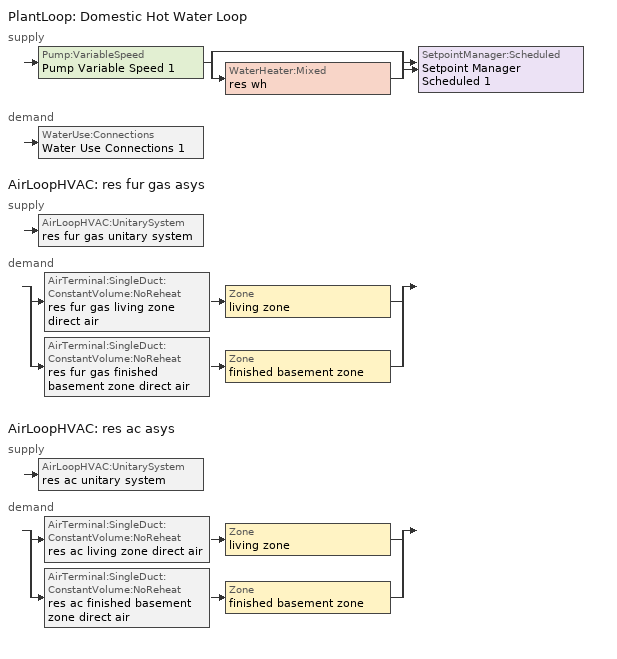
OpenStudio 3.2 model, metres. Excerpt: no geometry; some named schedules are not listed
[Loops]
PlantLoop 'Domestic Hot Water Loop'
 supply: Pump:VariableSpeed 'Pump Variable Speed 1' > split
  | bypass
  | WaterHeater:Mixed 'res wh'
  join > SetpointManager:Scheduled 'Setpoint Manager Scheduled 1'
 demand: WaterUse:Connections 'Water Use Connections 1'
AirLoopHVAC 'res fur gas asys'
 supply: AirLoopHVAC:UnitarySystem 'res fur gas unitary system'
 demand: split
  | AirTerminal:SingleDuct:ConstantVolume:NoReheat 'res fur gas living zone direct air' > Zone 'living zone'
  | AirTerminal:SingleDuct:ConstantVolume:NoReheat 'res fur gas finished basement zone direct air' > Zone 'finished basement zone'
AirLoopHVAC 'res ac asys'
 supply: AirLoopHVAC:UnitarySystem 'res ac unitary system'
 demand: split
  | AirTerminal:SingleDuct:ConstantVolume:NoReheat 'res ac living zone direct air' > Zone 'living zone'
  | AirTerminal:SingleDuct:ConstantVolume:NoReheat 'res ac finished basement zone direct air' > Zone 'finished basement zone'
[Sizing:Zone] Zone Cooling Design Supply Air Temperature Input Method=SupplyAirTemperature; Zone Cooling Design Supply Air Temperature {C}=14; Zone Cooling Design Supply Air Temperature Difference {deltaC}=11.11; Zone Heating Design Supply Air Temperature Input Method=SupplyAirTemperature; Zone Heating Design Supply Air Temperature {C}=40; Zone Heating Design Supply Air Temperature Difference {deltaC}=11.11; Zone Cooling Design Supply Air Humidity Ratio {kg-H2O/kg-air}=0.0085; Zone Heating Design Supply Air Humidity Ratio {kg-H2O/kg-air}=0.008; Cooling Design Air Flow Method=DesignDay; Heating Design Air Flow Method=DesignDay; Account for Dedicated Outdoor Air System=No; Dedicated Outdoor Air System Control Strategy=NeutralSupplyAir; Dedicated Outdoor Air Low Setpoint Temperature for Design {C}=autosize; Dedicated Outdoor Air High Setpoint Temperature for Design {C}=autosize
living zone; garage zone; finished basement zone; res ds res ac asys ret air zone; res ds res fur gas asys ret air zone
[Zone equipment]
living zone: res fur gas living zone direct air, res ac living zone direct air
finished basement zone: res fur gas finished basement zone direct air, res ac finished basement zone direct air
[External:File]
8760.csv: File=8760.csv
[PlantLoop]
Domestic Hot Water Loop: Glycol Concentration=0; Maximum Loop Flow Rate {m3/s}=0.01; Plant Loop Volume {m3}=0.003; Load Distribution Scheme=Optimal
[Sizing:Plant]
Domestic Hot Water Loop: Loop Type=Heating; Design Loop Exit Temperature {C}=51.6667; Loop Design Temperature Difference {deltaC}=5.55556; Sizing Option=NonCoincident; Zone Timesteps in Averaging Window=1; Coincident Sizing Factor Mode=None
[Pump:VariableSpeed]
Pump Variable Speed 1: Rated Flow Rate {m3/s}=0.01; Rated Pump Head {Pa}=1; Rated Power Consumption {W}=0; Motor Efficiency=1; Fraction of Motor Inefficiencies to Fluid Stream=0; Coefficient 1 of the Part Load Performance Curve=0; Coefficient 2 of the Part Load Performance Curve=1; Coefficient 3 of the Part Load Performance Curve=0; Coefficient 4 of the Part Load Performance Curve=0; Pump Control Type=Intermittent; Skin Loss Radiative Fraction=0.5; Design Power Sizing Method=PowerPerFlowPerPressure; Design Electric Power per Unit Flow Rate {W/(m3/s)}=348701.1; Design Shaft Power per Unit Flow Rate per Unit Head {W-s/m3-Pa}=1.28205; Design Minimum Flow Rate Fraction=0
[SetpointManager:Scheduled]
Setpoint Manager Scheduled 1: Control Variable=Temperature; Schedule=dhw temp
[WaterHeater:Mixed]
res wh: Tank Volume {m3}=0.143846; Setpoint Temperature Schedule=WH Setpoint Temp; Deadband Temperature Difference {deltaC}=2; Maximum Temperature Limit {C}=99; Heater Control Type=Cycle; Heater Maximum Capacity {W}=11722.8; Heater Minimum Capacity {W}=0; Heater Fuel Type=NaturalGas; Heater Thermal Efficiency=0.773298; Off Cycle Parasitic Fuel Consumption Rate {W}=0; Off Cycle Parasitic Fuel Type=Electricity; Off Cycle Parasitic Heat Fraction to Tank=0; On Cycle Parasitic Fuel Consumption Rate {W}=0; On Cycle Parasitic Fuel Type=Electricity; On Cycle Parasitic Heat Fraction to Tank=0; Ambient Temperature Indicator=ThermalZone; Ambient Temperature Thermal Zone=finished basement zone; Off Cycle Loss Coefficient to Ambient Temperature {W/K}=4.15693; Off Cycle Loss Fraction to Thermal Zone=0.64; On Cycle Loss Coefficient to Ambient Temperature {W/K}=4.15693; On Cycle Loss Fraction to Thermal Zone=1; Use Side Effectiveness=1; Source Side Effectiveness=1; Use Side Design Flow Rate {m3/s}=autosize; Source Side Design Flow Rate {m3/s}=autosize; Indirect Water Heating Recovery Time {hr}=1.5; Source Side Flow Control Mode=IndirectHeatPrimarySetpoint
[WaterHeater:Sizing]
res wh: Design Mode=PeakDraw; Time Storage Can Meet Peak Draw {hr}=0.538503; Time for Tank Recovery {hr}=0; Nominal Tank Volume for Autosizing Plant Connections {m3}=1
[WaterUse:Connections]
Water Use Connections 1: Drain Water Heat Exchanger Type=None; Drain Water Heat Exchanger Destination=Plant; Water Use Equipment Name 1=res shower; Water Use Equipment Name 2=res sink; Water Use Equipment Name 3=res bath; Water Use Equipment Name 4=res shower dist; Water Use Equipment Name 5=res sink dist; Water Use Equipment Name 6=res bath dist; Water Use Equipment Name 7=res dw; Water Use Equipment Name 8=res cw
[WaterUse:Equipment:Definition]
Name | Peak Flow Rate {m3/s} | Target Temperature Schedule
res shower | 0.0176332 | fixtures temperature schedule
res sink | 0.0157378 | fixtures temperature schedule
res bath | 0.00441644 | fixtures temperature schedule
res shower dist; res sink dist; res bath dist | 0 | fixtures temperature schedule
res dw | 0.00104011 | res dw temperature schedule
res cw | 0.00629939 | res cw temperature schedule
[WaterUse:Equipment] Space=living space
Name | Water Use Equipment Definition | Flow Rate Fraction Schedule
res shower | res shower | showers
res sink | res sink | sinks
res bath | res bath | baths
res shower dist | res shower dist | showers
res sink dist | res sink dist | sinks
res bath dist | res bath dist | baths
res dw | res dw | dishwasher
res cw | res cw | clothes_washer
[OtherEquipment:Definition] Design Level Calculation Method=EquipmentLevel; Fraction Radiant=0; Fraction Lost=0
Name | Design Level {W} | Fraction Latent
res shower | 507081 | 0.487197
res sink | 158036 | 0.312221
res bath | 65146.3 | 0
[EnergyManagementSystem:Sensor]
Name | Output Variable or Output Meter Index Key | Output Variable or Output Meter
res_shower_vol | res shower | Water Use Equipment Hot Water Volume
res_shower_tout | res wh | Water Heater Use Side Outlet Temperature
res_shower_mixsp | fixtures temperature schedule | Schedule Value
res_ceil_fan_sched_val_sensor | res ceil fan schedule | Schedule Value
res_ceil_fan_tin_sensor; res_af_1_tin_s | living zone | Zone Mean Air Temperature
res_nv_pb_s |  | Site Outdoor Air Barometric Pressure
res_af_vw_s |  | Site Wind Speed
res_nv_wt_s |  | Site Outdoor Air Humidity Ratio
res_af_1_tt_s | living zone | Zone Outdoor Air Drybulb Temperature
res_nv_1_nva_s | res nv_1 avail schedule | Schedule Value
res_nv_1_sp_s | res nv_1 temp schedule | Schedule Value
res_ds_res_ac_asys_fan_rtf_s | res ac clg supply fan | Fan Runtime Fraction
res_ds_res_fur_gas_asys_fan_rtf_s | res fur gas htg supply fan | Fan Runtime Fraction
res_ds_res_ac_asys_win_s; res_ds_res_fur_gas_asys_win_s | living zone | Zone Mean Air Humidity Ratio
res_ds_res_ac_asys_ah_mfr_s | Node 28 | System Node Mass Flow Rate
res_ds_res_ac_asys_ah_vfr_s | Node 28 | System Node Current Density Volume Flow Rate
res_ds_res_ac_asys_ah_tt_s | Node 28 | System Node Temperature
res_ds_res_ac_asys_ra_t_s | Node 31 | System Node Temperature
res_ds_res_ac_asys_ah_wt_s | Node 28 | System Node Humidity Ratio
res_ds_res_ac_asys_ra_w_s | Node 31 | System Node Humidity Ratio
res_ds_res_ac_asys_ah_t_s; res_ds_res_fur_gas_asys_ah_t_s | garage zone | Zone Air Temperature
res_ds_res_ac_asys_ah_w_s; res_ds_res_fur_gas_asys_ah_w_s | garage zone | Zone Mean Air Humidity Ratio
res_ds_res_fur_gas_asys_ah_mfr_s | Node 18 | System Node Mass Flow Rate
res_ds_res_fur_gas_asys_ah_vfr_s | Node 18 | System Node Current Density Volume Flow Rate
res_ds_res_fur_gas_asys_ah_tt_s | Node 18 | System Node Temperature
res_ds_res_fur_gas_asys_ra_t_s | Node 21 | System Node Temperature
res_ds_res_fur_gas_asys_ah_wt_s | Node 18 | System Node Humidity Ratio
res_ds_res_fur_gas_asys_ra_w_s | Node 21 | System Node Humidity Ratio
res_infil_1_range_sch_s | res mv_1 range exhaust schedule | Schedule Value
res_infil_1_bath_sch_s | res mv_1 bath exhaust schedule | Schedule Value
res_infil_1_dryer_sch_s | clothes_dryer_exhaust | Schedule Value
res_infil_1_wh_sch_s | Always On Discrete | Schedule Value
[EnergyManagementSystem:Program]
res_shower_sag: If res_shower_vol > 0; Set ShowerTime=SystemTimeStep; Else; Set ShowerTime=0; EndIf; If (res_shower_vol > 0) && (res_shower_mixsp > res_shower_tout); Set ShowerSag=SystemTimeStep; Set ShowerE=res_shower_vol*4141170*(res_shower_mixsp-res_shower_tout); Else; Set ShowerSag=0; Set ShowerE=0; EndIf
res_ceil_fan_schedule_program: If res_ceil_fan_sched_val_sensor == 0; Set res_ceil_fan_sched_override = 0; ElseIf res_ceil_fan_tin_sensor < 24.389; Set res_ceil_fan_sched_override = 0; Else; Set res_ceil_fan_sched_override = 1; EndIf
res_nv_1_program: Set Tdiff = res_af_1_tin_s-res_af_1_tt_s; Set dT = (@Abs Tdiff); Set pt = (@RhFnTdbWPb res_af_1_tt_s res_nv_wt_s res_nv_pb_s); Set NVA = 13831.173440569544; Set Cs = 0.00023703726963500573; Set Cw = 0.00010014662135246548; Set MNV = 2.444359572750902; Set MHR = 0.0115; Set MRH = 0.7; Set temp1 = (res_nv_1_nva_s*NVA); Set SGNV = temp1*((((Cs*dT)+(Cw*(res_af_vw_s^2)))^0.5)/1000); If (res_nv_wt_s<MHR) && (pt<MRH) && (res_af_1_tin_s>res_nv_1_sp_s); Set temp2 = (res_af_1_tin_s-res_nv_1_sp_s); Set NVadj1 = temp2/(res_af_1_tin_s-res_af_1_tt_s); Set NVadj2 = (@Min NVadj1 1); Set NVadj3 = (@Max NVadj2 0); Set NVadj = SGNV*NVadj3; Set res_nv_1_flow_act = (@Min NVadj MNV); Else; Set res_nv_1_flow_act = 0; EndIf
res_ds_res_ac_asys_program: Set res_ds_res_ac_asys_AhMfr = res_ds_res_ac_asys_ah_mfr_s; Set res_ds_res_ac_asys_FanRtf = res_ds_res_ac_asys_fan_rtf_s; Set res_ds_res_ac_asys_AhVfr = res_ds_res_ac_asys_ah_vfr_s; Set res_ds_res_ac_asys_AhTt = res_ds_res_ac_asys_ah_tt_s; Set res_ds_res_ac_asys_AhWt = res_ds_res_ac_asys_ah_wt_s; Set res_ds_res_ac_asys_RaT = res_ds_res_ac_asys_ra_t_s; Set res_ds_res_ac_asys_RaW = res_ds_res_ac_asys_ra_w_s; Set res_ds_res_ac_asys_AhT = res_ds_res_ac_asys_ah_t_s; Set res_ds_res_ac_asys_AhW = res_ds_res_ac_asys_ah_w_s; Run res_ds_res_ac_asys_lk_subrout; Set res_ds_res_ac_asys_SupSLkToLvEq_act = res_ds_res_ac_asys_SupSLkToLv; Set res_ds_res_ac_asys_SupLatLkToLvEq_act = res_ds_res_ac_asys_SupLatLkToLv; Set res_ds_res_ac_asys_SupDCnToLvEq_act = res_ds_res_ac_asys_SupDCnToLv; Set res_ds_res_ac_asys_SupDCnToAhEq_act = res_ds_res_ac_asys_SupDCnToAh; Set res_ds_res_ac_asys_SupSLkToAhEq_act = res_ds_res_ac_asys_SupSLkToAh; Set res_ds_res_ac_asys_SupLatLkToAhEq_act = res_ds_res_ac_asys_SupLatLkToAh; Set res_ds_res_ac_asys_RetSLkEq_act = res_ds_res_ac_asys_RetSLk; Set res_ds_res_ac_asys_RetLatLkEq_act = res_ds_res_ac_asys_RetLatLk; Set res_ds_res_ac_asys_RetDCnToPlEq_act = res_ds_res_ac_asys_RetDCnToPl; Set res_ds_res_ac_asys_RetDCnToAhEquip_act = res_ds_res_ac_asys_RetDCnToAh; Set res_ds_res_ac_asys_AhToLivMix_act = res_ds_res_ac_asys_AhToLiv; Set res_ds_res_ac_asys_LivToAhMix_act = res_ds_res_ac_asys_LivToAh
res_ds_res_fur_gas_asys_program: Set res_ds_res_fur_gas_asys_AhMfr = res_ds_res_fur_gas_asys_ah_mfr_s; Set res_ds_res_fur_gas_asys_FanRtf = res_ds_res_fur_gas_asys_fan_rtf_s; Set res_ds_res_fur_gas_asys_AhVfr = res_ds_res_fur_gas_asys_ah_vfr_s; Set res_ds_res_fur_gas_asys_AhTt = res_ds_res_fur_gas_asys_ah_tt_s; Set res_ds_res_fur_gas_asys_AhWt = res_ds_res_fur_gas_asys_ah_wt_s; Set res_ds_res_fur_gas_asys_RaT = res_ds_res_fur_gas_asys_ra_t_s; Set res_ds_res_fur_gas_asys_RaW = res_ds_res_fur_gas_asys_ra_w_s; Set res_ds_res_fur_gas_asys_AhT = res_ds_res_fur_gas_asys_ah_t_s; Set res_ds_res_fur_gas_asys_AhW = res_ds_res_fur_gas_asys_ah_w_s; Run res_ds_res_fur_gas_asys_lk_subrout; Set res_ds_res_fur_gas_asys_SupSLkToLvEq_act = res_ds_res_fur_gas_asys_SupSLkToLv; Set res_ds_res_fur_gas_asys_SupLatLkToLvEq_act = res_ds_res_fur_gas_asys_SupLatLkToLv; Set res_ds_res_fur_gas_asys_SupDCnToLvEq_act = res_ds_res_fur_gas_asys_SupDCnToLv; Set res_ds_res_fur_gas_asys_SupDCnToAhEq_act = res_ds_res_fur_gas_asys_SupDCnToAh; Set res_ds_res_fur_gas_asys_SupSLkToAhEq_act = res_ds_res_fur_gas_asys_SupSLkToAh; Set res_ds_res_fur_gas_asys_SupLatLkToAhEq_act = res_ds_res_fur_gas_asys_SupLatLkToAh; Set res_ds_res_fur_gas_asys_RetSLkEq_act = res_ds_res_fur_gas_asys_RetSLk; Set res_ds_res_fur_gas_asys_RetLatLkEq_act = res_ds_res_fur_gas_asys_RetLatLk; Set res_ds_res_fur_gas_asys_RetDCnToPlEq_act = res_ds_res_fur_gas_asys_RetDCnToPl; Set res_ds_res_fur_gas_asys_RetDCnToAhEquip_act = res_ds_res_fur_gas_asys_RetDCnToAh; Set res_ds_res_fur_gas_asys_AhToLivMix_act = res_ds_res_fur_gas_asys_AhToLiv; Set res_ds_res_fur_gas_asys_LivToAhMix_act = res_ds_res_fur_gas_asys_LivToAh
[Coil:Heating:Gas]
res fur gas heating coil: Availability Schedule=Always On Discrete; Gas Burner Efficiency=0.78; Nominal Capacity {W}=29307.1; Parasitic Electric Load {W}=76; Parasitic Gas Load {W}=0; Fuel Type=NaturalGas
[Fan:OnOff] Availability Schedule=Always On Discrete; Fan Total Efficiency=0.75; Maximum Flow Rate {m3/s}=autosize; Motor Efficiency=1; Motor In Airstream Fraction=1
Name | Pressure Rise {Pa} | Fan Power Ratio Function of Speed Ratio Curve | Fan Efficiency Ratio Function of Speed Ratio Curve
res fur gas htg supply fan | 794.58 | Fan On Off Power Curve | Fan On Off Efficiency Curve
res ac clg supply fan | 476.748 | res ac fan power curve | res ac fan eff curve
[AirLoopHVAC:UnitarySystem] Control Type=Load; Controlling Zone or Thermostat Location=living zone; Dehumidification Control Type=None; Availability Schedule=Always On Discrete; Fan Placement=BlowThrough; Supply Air Fan Operating Mode Schedule=Always Off Discrete; DX Heating Coil Sizing Ratio=1; Use DOAS DX Cooling Coil=No; DOAS DX Cooling Coil Leaving Minimum Air Temperature {C}=2; Latent Load Control=SensibleOnlyLoadControl; Supply Air Flow Rate When No Cooling or Heating is Required {m3/s}=0; Maximum Supply Air Temperature {C}=48.8889; Maximum Outdoor Dry-Bulb Temperature for Supplemental Heater Operation {C}=21; Maximum Cycling Rate {cycles/hr}=2.5; Heat Pump Time Constant {s}=60; Fraction of On-Cycle Power Use=0.01; Heat Pump Fan Delay Time {s}=60; Ancilliary On-Cycle Electric Power {W}=0; Ancilliary Off-Cycle Electric Power {W}=0
Name | Supply Fan | Heating Coil | Supply Air Flow Rate During Cooling Operation {m3/s} | Supply Air Flow Rate During Heating Operation {m3/s} | Cooling Coil | Design Specification Multispeed Object
res fur gas unitary system | res fur gas htg supply fan | res fur gas heating coil | 0 | Autosize
res ac unitary system | res ac clg supply fan |  | Autosize | 0 | res ac cooling coil | Unitary System Performance Multispeed 1
[AirLoopHVAC] Availability Schedule=Always On Discrete; Design Supply Air Flow Rate {m3/s}=autosize; Design Return Air Flow Fraction of Supply Air Flow=1
res fur gas asys; res ac asys
[Sizing:System] Type of Load to Size On=Sensible; Design Outdoor Air Flow Rate {m3/s}=Autosize; Central Heating Maximum System Air Flow Ratio=0.3; Preheat Design Temperature {C}=7; Preheat Design Humidity Ratio {kg-H2O/kg-Air}=0.008; Precool Design Temperature {C}=12.8; Precool Design Humidity Ratio {kg-H2O/kg-Air}=0.008; Central Cooling Design Supply Air Temperature {C}=12.8; Central Heating Design Supply Air Temperature {C}=16.7; Sizing Option=NonCoincident; 100% Outdoor Air in Cooling=Yes; 100% Outdoor Air in Heating=Yes; Central Cooling Design Supply Air Humidity Ratio {kg-H2O/kg-Air}=0.0085; Central Heating Design Supply Air Humidity Ratio {kg-H2O/kg-Air}=0.008; Cooling Design Air Flow Method=DesignDay; Cooling Design Air Flow Rate {m3/s}=0; Heating Design Air Flow Method=DesignDay; Heating Design Air Flow Rate {m3/s}=0; System Outdoor Air Method=ZoneSum; Zone Maximum Outdoor Air Fraction=1; Cooling Supply Air Flow Rate Per Floor Area {m3/s-m2}=0.00996765; Cooling Fraction of Autosized Cooling Supply Air Flow Rate=1; Cooling Supply Air Flow Rate Per Unit Cooling Capacity {m3/s-W}=3.94755e-05; Heating Supply Air Flow Rate Per Floor Area {m3/s-m2}=0.00996765; Heating Fraction of Autosized Heating Supply Air Flow Rate=1; Heating Fraction of Autosized Cooling Supply Air Flow Rate=1; Heating Supply Air Flow Rate Per Unit Heating Capacity {m3/s-W}=3.15882e-05; Cooling Design Capacity Method=CoolingDesignCapacity; Cooling Design Capacity {W}=autosize; Cooling Design Capacity Per Floor Area {W/m2}=234.7; Fraction of Autosized Cooling Design Capacity=1; Heating Design Capacity Method=HeatingDesignCapacity; Heating Design Capacity {W}=autosize; Heating Design Capacity Per Floor Area {W/m2}=157; Fraction of Autosized Heating Design Capacity=1; Central Cooling Capacity Control Method=OnOff
res fur gas asys; res ac asys
[AirTerminal:SingleDuct:ConstantVolume:NoReheat] Availability Schedule=Always On Discrete; Maximum Air Flow Rate {m3/s}=AutoSize
res fur gas living zone direct air; res fur gas finished basement zone direct air; res ac living zone direct air; res ac finished basement zone direct air
[Coil:Cooling:DX:MultiSpeed:StageData] Gross Rated Total Cooling Capacity {W}=17584.3; Rated Air Flow Rate {m3/s}=autosize; Rated Evaporator Fan Power Per Volume Flow Rate {W/(m3/s)}=773.3; Nominal Time for Condensate Removal to Begin {s}=1000; Ratio of Initial Moisture Evaporation Rate and Steady State Latent Capacity=1.5; Maximum Cycling Rate {cycles/hr}=3; Latent Capacity Time Constant {s}=45; Rated Waste Heat Fraction of Power Input=0.2; Waste Heat Function of Temperature Curve=ConstantBiquadratic; Evaporative Condenser Effectiveness=0.9; Evaporative Condenser Air Flow Rate {m3/s}=autosize; Rated Evaporative Condenser Pump Power Consumption {W}=autosize
Name | Gross Rated Sensible Heat Ratio | Gross Rated Cooling COP {W/W} | Total Cooling Capacity Function of Temperature Curve | Total Cooling Capacity Function of Flow Fraction Curve | Energy Input Ratio Function of Temperature Curve | Energy Input Ratio Function of Flow Fraction Curve | Part Load Fraction Correlation Curve
Coil Cooling DX Multi Speed Stage Data 1 | 0.842151 | 6.29072 | Cool-Cap-fT1 | Cool-Cap-fFF1 | Cool-EIR-fT1 | Cool-EIR-fFF1 | Cool-PLF-fPLR1
Coil Cooling DX Multi Speed Stage Data 2 | 0.807589 | 5.96782 | Cool-Cap-fT2 | Cool-Cap-fFF2 | Cool-EIR-fT2 | Cool-EIR-fFF2 | Cool-PLF-fPLR2
Coil Cooling DX Multi Speed Stage Data 3 | 0.703903 | 5.331 | Cool-Cap-fT3 | Cool-Cap-fFF3 | Cool-EIR-fT3 | Cool-EIR-fFF3 | Cool-PLF-fPLR3
Coil Cooling DX Multi Speed Stage Data 4 | 0.712483 | 4.67147 | Cool-Cap-fT4 | Cool-Cap-fFF4 | Cool-EIR-fT4 | Cool-EIR-fFF4 | Cool-PLF-fPLR4
[Coil:Cooling:DX:MultiSpeed]
res ac cooling coil: Condenser Type=AirCooled; Minimum Outdoor Dry-Bulb Temperature for Compressor Operation {C}=-25; Apply Part Load Fraction to Speeds Greater than 1=No; Apply Latent Degradation to Speeds Greater than 1=No; Crankcase Heater Capacity {W}=0; Maximum Outdoor Dry-Bulb Temperature for Crankcase Heater Operation {C}=12.7778; Basin Heater Capacity {W/K}=0; Basin Heater Setpoint Temperature {C}=2; Fuel Type=Electricity; Stage 1=Coil Cooling DX Multi Speed Stage Data 1; Stage 2=Coil Cooling DX Multi Speed Stage Data 2; Stage 3=Coil Cooling DX Multi Speed Stage Data 3; Stage 4=Coil Cooling DX Multi Speed Stage Data 4
[UnitarySystemPerformance:Multispeed]
Unitary System Performance Multispeed 1: Single Mode Operation=No; Heating Speed Supply Air Flow Ratio 1=autosize; Cooling Speed Supply Air Flow Ratio 1=0.51; Heating Speed Supply Air Flow Ratio 2=autosize; Cooling Speed Supply Air Flow Ratio 2=0.84; Heating Speed Supply Air Flow Ratio 3=autosize; Cooling Speed Supply Air Flow Ratio 3=1; Heating Speed Supply Air Flow Ratio 4=autosize; Cooling Speed Supply Air Flow Ratio 4=1.19
[ElectricEquipment:Definition] Design Level Calculation Method=EquipmentLevel
Name | Design Level {W} | Fraction Latent | Fraction Radiant | Fraction Lost
res dw | 136388 | 0.15 | 0.36 | 0.25
res cw | 70491.5 | 0 | 0.48 | 0.2
[Schedule:Constant]
Name | Value
dhw temp; WH Setpoint Temp | 51.6667
fixtures temperature schedule | 43.3333
Always On Discrete | 1
Always Off Discrete | 0
res dw temperature schedule; res cw temperature schedule | 52.666
[Curve:Exponent]
Name | Coefficient1 Constant | Coefficient2 Constant | Coefficient3 Constant | Minimum Value of x | Maximum Value of x
Fan On Off Power Curve | 1 | 0 | 0 | 0 | 1
res ac fan power curve | 0 | 1 | 3 | -100 | 100
[Curve:Cubic] Coefficient3 x**2=0; Coefficient4 x**3=0; Minimum Value of x=0; Maximum Value of x=1
Name | Coefficient1 Constant | Coefficient2 x | Minimum Curve Output | Maximum Curve Output
Fan On Off Efficiency Curve | 1 | 0
res ac fan eff curve | 0 | 1 | 0.01 | 1
[Curve:Biquadratic]
Name | Coefficient1 Constant | Coefficient2 x | Coefficient3 x**2 | Coefficient4 y | Coefficient5 y**2 | Coefficient6 x*y | Minimum Value of x | Maximum Value of x | Minimum Value of y | Maximum Value of y
ConstantBiquadratic | 1 | 0 | 0 | 0 | 0 | 0 | -100 | 100 | -100 | 100
Cool-Cap-fT1 | 1.79023 | -0.0772147 | 0.00299549 | 0.00262703 | -6.81238e-05 | -0.000621059 | 13.88 | 23.88 | 18.33 | 51.66
Cool-EIR-fT1 | -0.145057 | 0.0622396 | -0.00190953 | -0.0126081 | 0.00105918 | -0.000331199 | 13.88 | 23.88 | 18.33 | 51.66
Cool-Cap-fT2 | 1.18936 | -0.0251899 | 0.00180131 | 0.00415187 | -4.33299e-05 | -0.000685109 | 13.88 | 23.88 | 18.33 | 51.66
Cool-EIR-fT2 | 1.21043 | -0.0768445 | 0.00151658 | -0.00252612 | 0.00072148 | -0.000160382 | 13.88 | 23.88 | 18.33 | 51.66
Cool-Cap-fT3 | -0.300216 | 0.119456 | -0.00186284 | 0.000730227 | -3.75348e-05 | -0.000439113 | 13.88 | 23.88 | 18.33 | 51.66
Cool-EIR-fT3 | 0.701831 | -0.0492359 | 0.00126482 | 0.0314084 | 0.000362267 | -0.00110507 | 13.88 | 23.88 | 18.33 | 51.66
Cool-Cap-fT4 | 0.96225 | -0.00390871 | 0.00132935 | 0.00160726 | -8.34235e-08 | -0.000654861 | 13.88 | 23.88 | 18.33 | 51.66
Cool-EIR-fT4 | -0.747988 | 0.099915 | -0.0027279 | 0.0269665 | 0.00025133 | -0.000601973 | 13.88 | 23.88 | 18.33 | 51.66
[Curve:Quadratic] Coefficient3 x**2=0; Minimum Value of x=0
Name | Coefficient1 Constant | Coefficient2 x | Maximum Value of x | Minimum Curve Output | Maximum Curve Output
Cool-PLF-fPLR1; Cool-PLF-fPLR2; Cool-PLF-fPLR3; Cool-PLF-fPLR4 | 0.75 | 0.25 | 1 | 0.7 | 1
Cool-Cap-fFF1; Cool-EIR-fFF1; Cool-Cap-fFF2; Cool-EIR-fFF2; Cool-Cap-fFF3; Cool-EIR-fFF3; Cool-Cap-fFF4; Cool-EIR-fFF4 | 1 | 0 | 2 | 0 | 2
